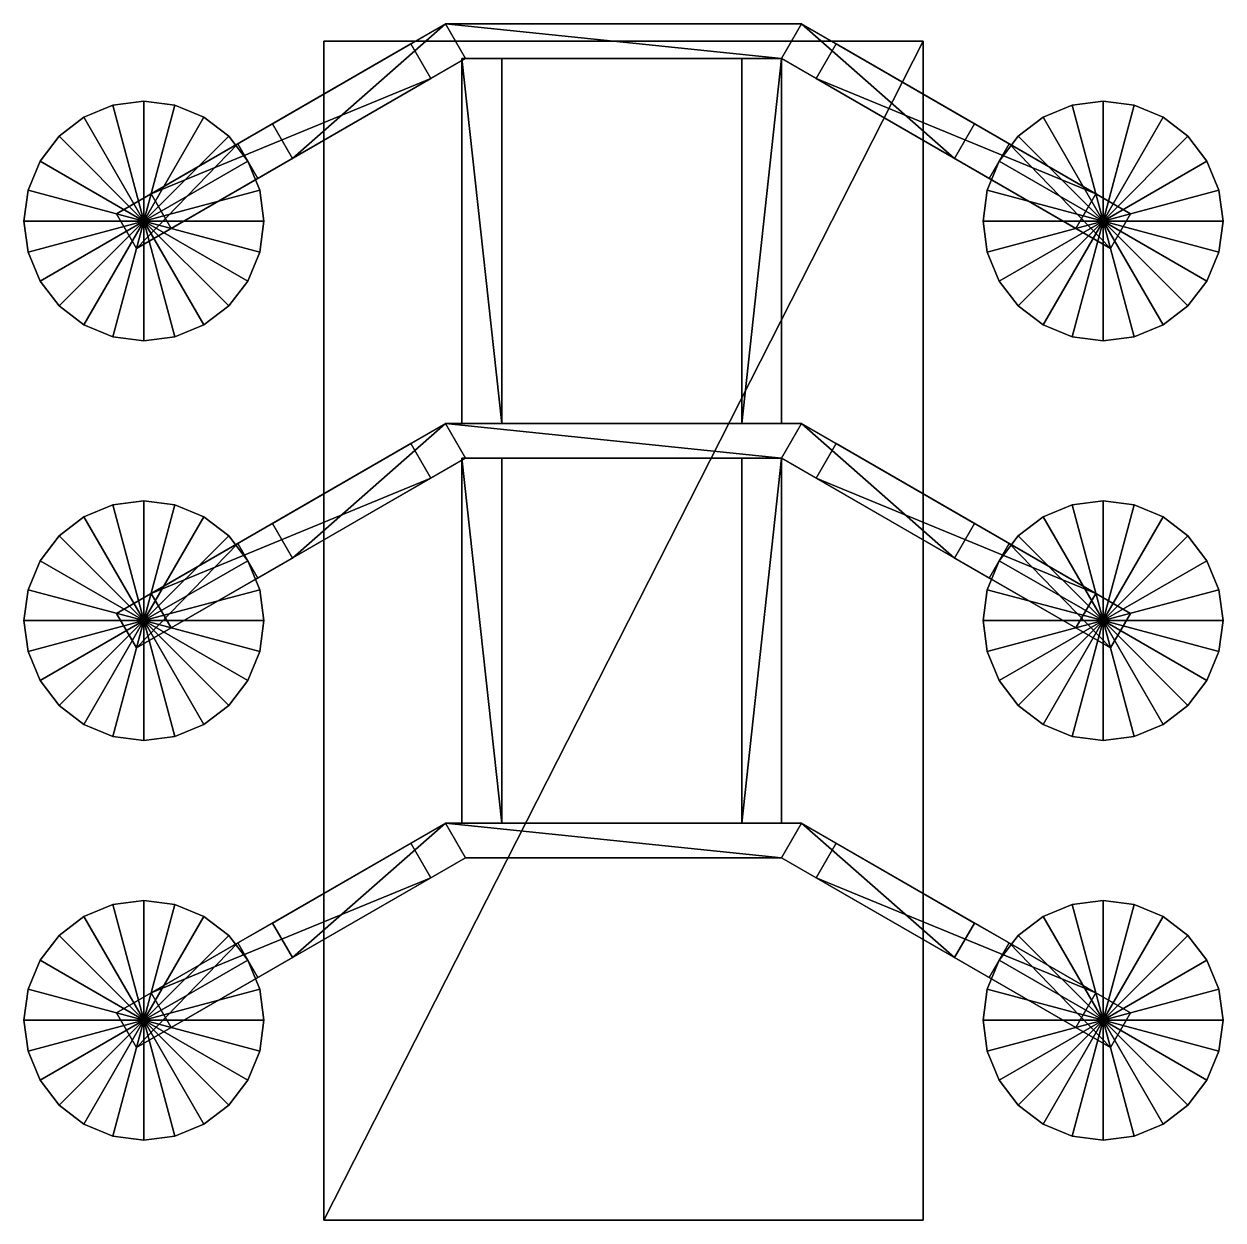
# Model space of a CAD drawing. Extents: x 0 to 1.52, y 0 to 3.05.
# Drawn here: x 0 to 1.524, y 0 to 1.521 of the extents above; entities that cross this region are included whole.
import ezdxf

# ---------------------------------------------------------------- set-up
doc = ezdxf.new("R2010")
doc.units = 0
doc.header["$LTSCALE"] = 2
doc.layers.get('0').update_dxf_attribs({"linetype": 'CONTINUOUS'})

msp = doc.modelspace()

# ---------------------------------------------------------------- meshes
at = {"color": 254, "linetype": 'BYBLOCK'}
mesh = msp.add_polyface(dxfattribs=at)
corners = [(0.5566, 1.4766, 0.4318), (0.5566, 1.4766, 0.381), (0.5566, 1.0126, 0.4318), (0.6074, 1.4766, 0.381), (0.6074, 1.4766, 0.4318), (0.6074, 1.0126, 0.4318), (0.6074, 1.0126, 0.381), (0.1431, 1.2353, 0.1524), (0.5171, 1.4512, 0.1524), (0.5171, 1.4512, 0.2032), (0.1871, 1.2607, 0.2032), (0.5171, 1.4512, 0.6096), (0.561, 1.4766, 0.1524), (0.561, 1.4766, 0.6096), (0.2971, 1.3242, 0.1524), (0.2971, 1.3242), (0.3411, 1.3496), (0.3411, 1.3496, 0.1524), (0.2717, 1.3682), (0.2717, 1.3682, 0.1524), (0.3157, 1.3936), (0.3157, 1.3936, 0.1524), (0.4917, 1.4952, 0.1524), (0.4917, 1.4952, 0.6096), (0.5356, 1.5206, 0.1524), (0.5356, 1.5206, 0.6096), (0.1177, 1.2793, 0.1524), (0.4917, 1.4952, 0.2032), (0.1617, 1.3047, 0.2032), (0.561, 1.4766, 0.4318), (0.963, 1.4766, 0.4318), (0.5356, 1.5206, 0.4318), (0.963, 1.4766, 0.381), (0.561, 1.4766, 0.381), (0.5356, 1.5206, 0.381), (0.9884, 1.5206, 0.381)]
mesh.append_faces([[corners[k] for k in face] for face in [(0, 1, 2), (4, 0, 5), (18, 19, 20), (21, 20, 19), (22, 23, 24), (25, 24, 23), (22, 26, 27), (28, 27, 26), (27, 9, 23), (11, 23, 9), (25, 13, 24), (12, 24, 13), (21, 17, 20), (16, 20, 17), (18, 15, 19), (14, 19, 15), (29, 30, 31), (29, 33, 30), (34, 31, 35)]], dxfattribs={"vtx1": -1, "color": 254})
mesh.append_faces([[corners[k] for k in face] for face in [(3, 4, 5), (1, 3, 6), (7, 8, 9), (9, 10, 7), (11, 8, 12), (12, 13, 11), (14, 15, 16), (16, 17, 14), (28, 10, 9), (9, 27, 28), (24, 12, 17), (17, 21, 24), (19, 14, 7), (32, 33, 34)]], dxfattribs={"vtx2": -1, "color": 254})
mesh = msp.add_polyface(dxfattribs=at)
corners = [(0.963, 1.4766, 0.4318), (0.963, 1.4766, 0.381), (0.963, 1.0126, 0.4318), (0.9122, 1.4766, 0.381), (0.9122, 1.4766, 0.4318), (0.9122, 1.0126, 0.4318), (0.9122, 1.0126, 0.381), (1.2269, 1.3242, 0.1524), (1.2523, 1.3682, 0.1524), (1.3809, 1.2353, 0.1524), (1.2269, 1.3242), (1.2523, 1.3682), (1.1829, 1.3496, 0.1524), (1.2083, 1.3936, 0.1524), (1.2083, 1.3936), (1.1829, 1.3496), (0.963, 1.4766, 0.1524), (0.9884, 1.5206, 0.1524), (0.963, 1.4766, 0.6096), (0.9884, 1.5206, 0.6096), (1.0069, 1.4512, 0.2032), (1.0323, 1.4952, 0.2032), (1.0323, 1.4952, 0.6096), (1.0069, 1.4512, 0.6096), (1.3369, 1.2607, 0.2032), (1.3623, 1.3047, 0.2032), (1.4063, 1.2793, 0.1524), (1.0323, 1.4952, 0.1524), (1.0069, 1.4512, 0.1524), (0.9884, 1.5206, 0.4318), (0.5356, 1.5206, 0.4318), (0.5356, 1.5206, 0.381), (0.9884, 1.5206, 0.381), (0.561, 1.4766, 0.381)]
mesh.append_faces([[corners[k] for k in face] for face in [(0, 1, 2), (3, 6, 1), (7, 8, 9), (16, 17, 12), (13, 12, 17), (24, 25, 20), (21, 20, 25), (10, 7, 15), (12, 15, 7), (28, 23, 16), (18, 16, 23), (28, 9, 20), (24, 20, 9), (29, 30, 0), (1, 0, 33), (29, 32, 30)]], dxfattribs={"vtx1": -1, "color": 254})
mesh.append_faces([[corners[k] for k in face] for face in [(3, 4, 5), (5, 4, 0), (10, 11, 8), (8, 7, 10), (12, 13, 14), (14, 15, 12), (18, 19, 17), (17, 16, 18), (20, 21, 22), (22, 23, 20), (26, 27, 21), (21, 25, 26), (22, 27, 17), (17, 19, 22), (8, 11, 14), (14, 13, 8), (31, 32, 1)]], dxfattribs={"vtx2": -1, "color": 254})
at = {"color": 0, "linetype": 'BYBLOCK'}
mesh = msp.add_polyface(dxfattribs=at)
corners = [(0.381, 1.4986, 0.6096), (0.381, 0, 0.6096), (0.381, 0, 0.6604), (0.2844, 0.3302, 0.3048), (0.2602, 0.3618, 0.3048), (0.2844, 0.3302, 0.3556), (0.2602, 0.3618, 0.3556), (0.2286, 0.386, 0.3048), (0.2286, 0.386, 0.3556), (0.1524, 0.254, 0.3048), (0.1918, 0.4012, 0.3048), (0.1524, 0.254, 0.3556), (0.1918, 0.4012, 0.3556), (0.1524, 0.4064, 0.3048), (0.1524, 0.4064, 0.3556), (0.113, 0.4012, 0.3048), (0.113, 0.4012, 0.3556), (0.0762, 0.386, 0.3048), (0.0762, 0.386, 0.3556), (0.0446, 0.3618, 0.3048), (0.0446, 0.3618, 0.3556), (0.0204, 0.3302, 0.3048), (0.0204, 0.3302, 0.3556), (0.0446, 0.6542, 0.3048), (0.0762, 0.63, 0.3048), (0.0446, 0.6542, 0.3556), (0.0762, 0.63, 0.3556), (0.113, 0.6148, 0.3048), (0.113, 0.6148, 0.3556), (0.1524, 0.6096, 0.3048), (0.1524, 0.6096, 0.3556), (0.1918, 0.6148, 0.3048), (0.1918, 0.6148, 0.3556), (0.2286, 0.63, 0.3048), (0.2286, 0.63, 0.3556), (0.2602, 0.6542, 0.3048), (0.2602, 0.6542, 0.3556)]
mesh.append_faces([[corners[k] for k in face] for face in [(7, 9, 10), (10, 9, 13), (13, 9, 15), (15, 9, 17)]], dxfattribs={"vtx0": -1, "vtx1": -1, "color": 0})
mesh.append_faces([[corners[k] for k in face] for face in [(11, 8, 12), (11, 12, 14), (11, 14, 16), (11, 16, 18)]], dxfattribs={"vtx0": -1, "vtx2": -1, "color": 0})
mesh.append_faces([[corners[k] for k in face] for face in [(3, 4, 5), (4, 7, 6), (7, 10, 8), (10, 13, 12), (13, 15, 14), (15, 17, 16), (17, 19, 18), (19, 21, 20), (23, 24, 25), (24, 27, 26), (27, 29, 28), (29, 31, 30), (31, 33, 32), (33, 35, 34)]], dxfattribs={"vtx1": -1, "color": 0})
mesh.append_faces([[corners[k] for k in face] for face in [(0, 1, 2), (4, 6, 5), (7, 8, 6), (10, 12, 8), (13, 14, 12), (15, 16, 14), (17, 18, 16), (19, 20, 18), (21, 22, 20), (24, 26, 25), (27, 28, 26), (29, 30, 28), (31, 32, 30), (33, 34, 32), (35, 36, 34)]], dxfattribs={"vtx2": -1, "color": 0})
mesh = msp.add_polyface(dxfattribs=at)
corners = [(0.381, 0, 0.6604), (0.381, 1.4986, 0.6604), (0.381, 1.4986, 0.6096), (0.381, 0, 0.6096), (1.143, 1.4986, 0.6096), (0.1524, 0.762, 0.3556), (0.3048, 0.762, 0.3556), (0.2996, 0.8014, 0.3556), (0.3048, 0.762, 0.3048), (0.2996, 0.8014, 0.3048), (0.1524, 0.762, 0.3048), (0.2844, 0.8382, 0.3048), (0.2844, 0.8382, 0.3556), (0.2602, 0.8698, 0.3048), (0.2602, 0.8698, 0.3556), (0.2286, 0.894, 0.3048), (0.2286, 0.894, 0.3556), (0.1918, 0.9092, 0.3048), (0.1918, 0.9092, 0.3556), (0.1524, 0.9144, 0.3048), (0.1524, 0.9144, 0.3556), (0.1524, 1.1176, 0.3048), (0.1524, 1.27, 0.3048), (0.1918, 1.1228, 0.3048), (0.1524, 1.27, 0.3556), (0.1524, 1.1176, 0.3556), (0.1918, 1.1228, 0.3556), (0.2286, 1.138, 0.3048), (0.2286, 1.138, 0.3556), (0.2602, 1.1622, 0.3048), (0.2602, 1.1622, 0.3556), (0.2844, 1.1938, 0.3048), (1.143, 1.4986, 0.6604)]
mesh.append_faces([[corners[k] for k in face] for face in [(9, 10, 11), (11, 10, 13), (13, 10, 15), (15, 10, 17), (17, 10, 19), (21, 22, 23), (23, 22, 27)]], dxfattribs={"vtx0": -1, "vtx1": -1, "color": 0})
mesh.append_faces([[corners[k] for k in face] for face in [(5, 6, 7), (5, 7, 12), (5, 12, 14), (5, 14, 16), (5, 16, 18), (5, 18, 20), (24, 25, 26), (24, 26, 28)]], dxfattribs={"vtx0": -1, "vtx2": -1, "color": 0})
mesh.append_faces([[corners[k] for k in face] for face in [(8, 9, 6), (9, 11, 7), (11, 13, 12), (13, 15, 14), (15, 17, 16), (17, 19, 18), (21, 23, 25), (23, 27, 26), (27, 29, 28), (29, 31, 30), (1, 0, 32)]], dxfattribs={"vtx1": -1, "color": 0})
mesh.append_faces([[corners[k] for k in face] for face in [(0, 1, 2), (3, 2, 4), (9, 7, 6), (11, 12, 7), (13, 14, 12), (15, 16, 14), (17, 18, 16), (19, 20, 18), (23, 26, 25), (27, 28, 26), (29, 30, 28)]], dxfattribs={"vtx2": -1, "color": 0})
mesh = msp.add_polyface(dxfattribs=at)
corners = [(0.381, 1.4986, 0.6096), (0.381, 1.4986, 0.6604), (1.143, 1.4986, 0.6604), (0.3048, 1.27, 0.3048), (0.1524, 1.27, 0.3048), (0.2996, 1.3094, 0.3048), (0.1524, 1.27, 0.3556), (0.3048, 1.27, 0.3556), (0.2996, 1.3094, 0.3556), (0.2844, 1.3462, 0.3048), (0.2844, 1.3462, 0.3556), (0.2602, 1.3778, 0.3048), (0.2602, 1.3778, 0.3556), (0.2286, 1.402, 0.3048), (0.2286, 1.402, 0.3556), (0.1918, 1.4172, 0.3048), (0.1918, 1.4172, 0.3556), (0.1524, 1.4224, 0.3556), (0.1524, 1.4224, 0.3048), (0.2286, 1.138, 0.3048), (0.2602, 1.1622, 0.3048), (0.2286, 1.138, 0.3556), (0.2602, 1.1622, 0.3556), (0.2844, 1.1938, 0.3048), (0.2844, 1.1938, 0.3556), (0.2996, 1.2306, 0.3048), (0.2996, 1.2306, 0.3556)]
mesh.append_faces([[corners[k] for k in face] for face in [(3, 4, 5), (5, 4, 9), (9, 4, 11), (11, 4, 13), (13, 4, 15), (19, 4, 20), (20, 4, 23), (23, 4, 25), (25, 4, 3)]], dxfattribs={"vtx0": -1, "vtx1": -1, "color": 0})
mesh.append_faces([[corners[k] for k in face] for face in [(6, 7, 8), (6, 8, 10), (6, 10, 12), (6, 12, 14), (6, 14, 16), (6, 16, 17), (6, 21, 22), (6, 22, 24), (6, 24, 26), (6, 26, 7)]], dxfattribs={"vtx0": -1, "vtx2": -1, "color": 0})
mesh.append_faces([[corners[k] for k in face] for face in [(3, 5, 7), (5, 9, 8), (9, 11, 10), (11, 13, 12), (13, 15, 14), (15, 18, 16), (23, 25, 24), (25, 3, 26)]], dxfattribs={"vtx1": -1, "color": 0})
mesh.append_faces([[corners[k] for k in face] for face in [(0, 1, 2), (5, 8, 7), (9, 10, 8), (11, 12, 10), (13, 14, 12), (15, 16, 14), (18, 17, 16), (23, 24, 22), (25, 26, 24), (3, 7, 26)]], dxfattribs={"vtx2": -1, "color": 0})
mesh = msp.add_polyface(dxfattribs=at)
corners = [(1.143, 0, 0.6096), (1.143, 1.4986, 0.6096), (1.143, 0, 0.6604), (0.381, 0, 0.6096), (1.2192, 0.762, 0.3048), (1.3716, 0.762, 0.3048), (1.2244, 0.7226, 0.3048), (1.3716, 0.762, 0.3556), (1.2192, 0.762, 0.3556), (1.2244, 0.7226, 0.3556), (1.2396, 0.6858, 0.3048), (1.2396, 0.6858, 0.3556), (1.2638, 0.6542, 0.3048), (1.2638, 0.6542, 0.3556), (1.2954, 0.63, 0.3048), (1.2954, 0.63, 0.3556), (1.3322, 0.6148, 0.3048), (1.3322, 0.6148, 0.3556), (1.3716, 0.6096, 0.3048), (1.3716, 0.6096, 0.3556), (1.3716, 0.4064, 0.3048), (1.3716, 0.254, 0.3048), (1.3322, 0.4012, 0.3048), (1.3322, 0.4012, 0.3556), (1.3716, 0.4064, 0.3556), (1.2954, 0.386, 0.3048), (1.3716, 0.254, 0.3556), (1.2954, 0.386, 0.3556), (1.2638, 0.3618, 0.3048), (1.2638, 0.3618, 0.3556), (1.2396, 0.3302, 0.3048), (1.2396, 0.3302, 0.3556), (1.143, 1.4986, 0.6604), (0.381, 0, 0.6604)]
mesh.append_faces([[corners[k] for k in face] for face in [(4, 5, 6), (6, 5, 10), (10, 5, 12), (12, 5, 14), (14, 5, 16), (16, 5, 18), (20, 21, 22), (22, 21, 25)]], dxfattribs={"vtx0": -1, "vtx1": -1, "color": 0})
mesh.append_faces([[corners[k] for k in face] for face in [(7, 8, 9), (7, 9, 11), (7, 11, 13), (7, 13, 15), (7, 15, 17), (7, 17, 19), (26, 23, 27)]], dxfattribs={"vtx0": -1, "vtx2": -1, "color": 0})
mesh.append_faces([[corners[k] for k in face] for face in [(0, 1, 2), (4, 6, 8), (6, 10, 9), (10, 12, 11), (12, 14, 13), (14, 16, 15), (16, 18, 17), (22, 25, 23), (25, 28, 27), (28, 30, 29), (2, 32, 33)]], dxfattribs={"vtx1": -1, "color": 0})
mesh.append_faces([[corners[k] for k in face] for face in [(1, 0, 3), (6, 9, 8), (10, 11, 9), (12, 13, 11), (14, 15, 13), (16, 17, 15), (18, 19, 17), (22, 23, 24), (25, 27, 23), (28, 29, 27), (30, 31, 29)]], dxfattribs={"vtx2": -1, "color": 0})
mesh = msp.add_polyface(dxfattribs=at)
corners = [(1.143, 1.4986, 0.6604), (1.143, 1.4986, 0.6096), (0.381, 1.4986, 0.6096), (1.3716, 1.4224, 0.3048), (1.3716, 1.27, 0.3048), (1.3322, 1.4172, 0.3048), (1.3716, 1.27, 0.3556), (1.3716, 1.4224, 0.3556), (1.3322, 1.4172, 0.3556), (1.2954, 1.402, 0.3048), (1.2954, 1.402, 0.3556), (1.2638, 1.3778, 0.3048), (1.2638, 1.3778, 0.3556), (1.2396, 1.3462, 0.3048), (1.2396, 1.3462, 0.3556), (1.2244, 1.3094, 0.3048), (1.2244, 1.3094, 0.3556), (1.2192, 1.27, 0.3048), (1.2192, 1.27, 0.3556), (1.2244, 1.2306, 0.3048), (1.2244, 1.2306, 0.3556), (1.2396, 1.1938, 0.3048), (1.2396, 1.1938, 0.3556), (1.2638, 1.1622, 0.3048), (1.2638, 1.1622, 0.3556), (1.2954, 1.138, 0.3048), (1.2954, 1.138, 0.3556)]
mesh.append_faces([[corners[k] for k in face] for face in [(3, 4, 5), (5, 4, 9), (9, 4, 11), (11, 4, 13), (13, 4, 15), (15, 4, 17), (17, 4, 19), (19, 4, 21), (21, 4, 23), (23, 4, 25)]], dxfattribs={"vtx0": -1, "vtx1": -1, "color": 0})
mesh.append_faces([[corners[k] for k in face] for face in [(6, 7, 8), (6, 8, 10), (6, 10, 12), (6, 12, 14), (6, 14, 16), (6, 16, 18), (6, 18, 20), (6, 20, 22), (6, 22, 24), (6, 24, 26)]], dxfattribs={"vtx0": -1, "vtx2": -1, "color": 0})
mesh.append_faces([[corners[k] for k in face] for face in [(3, 5, 7), (5, 9, 8), (9, 11, 10), (11, 13, 12), (13, 15, 14), (15, 17, 16), (17, 19, 18), (19, 21, 20)]], dxfattribs={"vtx1": -1, "color": 0})
mesh.append_faces([[corners[k] for k in face] for face in [(0, 1, 2), (5, 8, 7), (9, 10, 8), (11, 12, 10), (13, 14, 12), (15, 16, 14), (17, 18, 16), (19, 20, 18), (21, 22, 20)]], dxfattribs={"vtx2": -1, "color": 0})
mesh = msp.add_polyface(dxfattribs=at)
corners = [(1.143, 1.4986, 0.6604), (1.143, 0, 0.6604), (1.143, 1.4986, 0.6096), (1.2396, 1.1938, 0.3048), (1.2638, 1.1622, 0.3048), (1.2396, 1.1938, 0.3556), (1.2638, 1.1622, 0.3556), (1.2954, 1.138, 0.3048), (1.2954, 1.138, 0.3556), (1.3716, 1.27, 0.3048), (1.3322, 1.1228, 0.3048), (1.3716, 1.27, 0.3556), (1.3322, 1.1228, 0.3556), (1.3716, 1.1176, 0.3048), (1.3716, 1.1176, 0.3556), (1.411, 1.1228, 0.3048), (1.411, 1.1228, 0.3556), (1.4478, 1.138, 0.3048), (1.4478, 1.138, 0.3556), (1.4794, 1.1622, 0.3048), (1.4794, 1.1622, 0.3556), (1.5036, 1.1938, 0.3048), (1.4794, 0.8698, 0.3048), (1.4478, 0.894, 0.3048), (1.4794, 0.8698, 0.3556), (1.4478, 0.894, 0.3556), (1.411, 0.9092, 0.3048), (1.411, 0.9092, 0.3556), (1.3716, 0.9144, 0.3048), (1.3716, 0.9144, 0.3556), (1.3716, 0.762, 0.3556), (1.3322, 0.9092, 0.3556), (1.3322, 0.9092, 0.3048), (1.2954, 0.894, 0.3048), (1.2954, 0.894, 0.3556), (1.2638, 0.8698, 0.3048), (1.2638, 0.8698, 0.3556)]
mesh.append_faces([[corners[k] for k in face] for face in [(7, 9, 10), (10, 9, 13), (13, 9, 15), (15, 9, 17)]], dxfattribs={"vtx0": -1, "vtx1": -1, "color": 0})
mesh.append_faces([[corners[k] for k in face] for face in [(11, 8, 12), (11, 12, 14), (11, 14, 16), (11, 16, 18), (30, 29, 31)]], dxfattribs={"vtx0": -1, "vtx2": -1, "color": 0})
mesh.append_faces([[corners[k] for k in face] for face in [(0, 1, 2), (3, 4, 5), (4, 7, 6), (7, 10, 8), (10, 13, 12), (13, 15, 14), (15, 17, 16), (17, 19, 18), (19, 21, 20), (22, 23, 24), (23, 26, 25), (26, 28, 27), (28, 32, 29), (32, 33, 31), (33, 35, 34)]], dxfattribs={"vtx1": -1, "color": 0})
mesh.append_faces([[corners[k] for k in face] for face in [(4, 6, 5), (7, 8, 6), (10, 12, 8), (13, 14, 12), (15, 16, 14), (17, 18, 16), (19, 20, 18), (23, 25, 24), (26, 27, 25), (28, 29, 27), (32, 31, 29), (33, 34, 31), (35, 36, 34)]], dxfattribs={"vtx2": -1, "color": 0})
at = {"color": 254, "linetype": 'BYBLOCK'}
mesh = msp.add_polyface(dxfattribs=at)
corners = [(0.5566, 1.0126, 0.381), (0.5566, 1.0126, 0.4318), (0.5566, 1.4766, 0.381), (0.6074, 1.0126, 0.4318), (0.6074, 1.0126, 0.381), (0.6074, 1.4766, 0.381), (0.5566, 1.4766, 0.4318), (0.1871, 1.2607, 0.3048), (0.1431, 1.2353, 0.3048), (0.1871, 1.2607, 0.2032), (0.1431, 1.2353, 0.1524), (0.1177, 1.2793, 0.3048), (0.1617, 1.3047, 0.3048), (0.1617, 1.3047, 0.2032), (0.1177, 1.2793, 0.1524), (0.2717, 1.3682, 0.1524), (0.1431, 0.7273, 0.1524), (0.5171, 0.9432, 0.1524), (0.5171, 0.9432, 0.2032), (0.5171, 0.9432, 0.6096), (0.561, 0.9686, 0.1524), (0.561, 0.9686, 0.6096), (0.3157, 0.8856, 0.1524), (0.3157, 0.8856), (0.2717, 0.8602, 0.1524), (0.4917, 0.9872, 0.1524), (0.4917, 0.9872, 0.6096), (0.5356, 1.0126, 0.1524), (0.5356, 1.0126, 0.6096), (0.1177, 0.7713, 0.1524), (0.4917, 0.9872, 0.2032), (0.1617, 0.7967, 0.2032), (0.3411, 0.8416, 0.1524), (0.561, 0.9686, 0.4318), (0.963, 0.9686, 0.4318), (0.5356, 1.0126, 0.4318), (0.963, 0.9686, 0.381), (0.561, 0.9686, 0.381), (0.5356, 1.0126, 0.381), (0.9884, 1.0126, 0.381)]
mesh.append_faces([[corners[k] for k in face] for face in [(0, 1, 2), (1, 3, 6), (7, 8, 9), (10, 9, 8), (12, 7, 13), (9, 13, 7), (14, 10, 11), (8, 11, 10), (22, 23, 24), (25, 26, 27), (28, 27, 26), (25, 29, 30), (30, 18, 26), (19, 26, 18), (28, 21, 27), (20, 27, 21), (22, 32, 23), (33, 34, 35), (33, 37, 34), (38, 35, 39)]], dxfattribs={"vtx1": -1, "color": 254})
mesh.append_faces([[corners[k] for k in face] for face in [(3, 4, 5), (4, 0, 2), (11, 12, 13), (13, 14, 11), (10, 14, 15), (16, 17, 18), (19, 17, 20), (20, 21, 19), (18, 30, 31), (27, 20, 32), (32, 22, 27), (36, 37, 38)]], dxfattribs={"vtx2": -1, "color": 254})
mesh = msp.add_polyface(dxfattribs=at)
corners = [(0.963, 1.0126, 0.381), (0.963, 1.0126, 0.4318), (0.963, 1.4766, 0.381), (0.9122, 1.0126, 0.4318), (0.9122, 1.0126, 0.381), (0.9122, 1.4766, 0.381), (0.963, 1.4766, 0.4318), (1.3809, 1.2353, 0.1524), (1.4063, 1.2793, 0.1524), (1.4063, 1.2793, 0.3048), (1.3809, 1.2353, 0.3048), (1.2523, 1.3682, 0.1524), (1.3369, 1.2607, 0.3048), (1.3623, 1.3047, 0.3048), (1.3623, 1.3047, 0.2032), (1.3369, 1.2607, 0.2032), (1.1829, 0.8416, 0.1524), (1.2083, 0.8856, 0.1524), (1.2083, 0.8856), (0.963, 0.9686, 0.1524), (0.9884, 1.0126, 0.1524), (0.963, 0.9686, 0.6096), (0.9884, 1.0126, 0.6096), (1.0069, 0.9432, 0.2032), (1.0323, 0.9872, 0.2032), (1.0323, 0.9872, 0.6096), (1.0069, 0.9432, 0.6096), (1.3623, 0.7967, 0.2032), (1.4063, 0.7713, 0.1524), (1.0323, 0.9872, 0.1524), (1.2523, 0.8602, 0.1524), (1.0069, 0.9432, 0.1524), (1.3809, 0.7273, 0.1524), (0.9884, 1.0126, 0.4318), (0.5356, 1.0126, 0.4318), (0.963, 0.9686, 0.4318), (0.5356, 1.0126, 0.381), (0.9884, 1.0126, 0.381), (0.963, 0.9686, 0.381), (0.561, 0.9686, 0.381)]
mesh.append_faces([[corners[k] for k in face] for face in [(0, 1, 2), (0, 2, 4), (8, 7, 11), (13, 9, 14), (8, 14, 9), (19, 20, 16), (17, 16, 20), (24, 23, 27), (31, 26, 19), (21, 19, 26), (31, 32, 23), (33, 34, 35), (38, 35, 39), (33, 37, 34)]], dxfattribs={"vtx1": -1, "color": 254})
mesh.append_faces([[corners[k] for k in face] for face in [(3, 4, 5), (6, 1, 3), (7, 8, 9), (9, 10, 7), (12, 13, 14), (14, 15, 12), (10, 12, 15), (15, 7, 10), (16, 17, 18), (21, 22, 20), (20, 19, 21), (23, 24, 25), (25, 26, 23), (28, 29, 24), (25, 29, 20), (20, 22, 25), (18, 17, 30), (36, 37, 38)]], dxfattribs={"vtx2": -1, "color": 254})
at = {"color": 0, "linetype": 'BYBLOCK'}
mesh = msp.add_polyface(dxfattribs=at)
corners = [(0.1918, 1.4172, 0.3048), (0.1524, 1.27, 0.3048), (0.1524, 1.4224, 0.3048), (0.113, 1.4172, 0.3048), (0.1524, 1.27, 0.3556), (0.1524, 1.4224, 0.3556), (0.113, 1.4172, 0.3556), (0.0762, 1.402, 0.3048), (0.0762, 1.402, 0.3556), (0.0446, 1.3778, 0.3048), (0.0446, 1.3778, 0.3556), (0.0204, 1.3462, 0.3048), (0.0204, 1.3462, 0.3556), (0.0052, 1.3094, 0.3048), (0.0052, 1.3094, 0.3556), (0, 1.27, 0.3048), (0, 1.27, 0.3556), (0.0052, 1.2306, 0.3048), (0.0052, 1.2306, 0.3556), (0.0204, 1.1938, 0.3048), (0.0204, 1.1938, 0.3556), (0.0446, 1.1622, 0.3048), (0.0446, 1.1622, 0.3556), (0.0762, 1.138, 0.3048), (0.0762, 1.138, 0.3556)]
mesh.append_faces([[corners[k] for k in face] for face in [(0, 1, 2), (2, 1, 3), (3, 1, 7), (7, 1, 9), (9, 1, 11), (11, 1, 13), (13, 1, 15), (15, 1, 17), (17, 1, 19), (19, 1, 21), (21, 1, 23)]], dxfattribs={"vtx0": -1, "vtx1": -1, "color": 0})
mesh.append_faces([[corners[k] for k in face] for face in [(4, 5, 6), (4, 6, 8), (4, 8, 10), (4, 10, 12), (4, 12, 14), (4, 14, 16), (4, 16, 18), (4, 18, 20), (4, 20, 22), (4, 22, 24)]], dxfattribs={"vtx0": -1, "vtx2": -1, "color": 0})
mesh.append_faces([[corners[k] for k in face] for face in [(2, 3, 5), (3, 7, 6), (7, 9, 8), (9, 11, 10), (11, 13, 12), (13, 15, 14), (15, 17, 16), (17, 19, 18)]], dxfattribs={"vtx1": -1, "color": 0})
mesh.append_faces([[corners[k] for k in face] for face in [(3, 6, 5), (7, 8, 6), (9, 10, 8), (11, 12, 10), (13, 14, 12), (15, 16, 14), (17, 18, 16), (19, 20, 18)]], dxfattribs={"vtx2": -1, "color": 0})
mesh = msp.add_polyface(dxfattribs=at)
corners = [(1.524, 1.27, 0.3048), (1.3716, 1.27, 0.3048), (1.5188, 1.3094, 0.3048), (1.3716, 1.27, 0.3556), (1.524, 1.27, 0.3556), (1.5188, 1.3094, 0.3556), (1.5036, 1.3462, 0.3048), (1.5036, 1.3462, 0.3556), (1.4794, 1.3778, 0.3048), (1.4794, 1.3778, 0.3556), (1.4478, 1.402, 0.3048), (1.4478, 1.402, 0.3556), (1.411, 1.4172, 0.3048), (1.411, 1.4172, 0.3556), (1.3716, 1.4224, 0.3048), (1.3716, 1.4224, 0.3556), (1.4478, 1.138, 0.3048), (1.4794, 1.1622, 0.3048), (1.4478, 1.138, 0.3556), (1.4794, 1.1622, 0.3556), (1.5036, 1.1938, 0.3048), (1.5036, 1.1938, 0.3556), (1.5188, 1.2306, 0.3048), (1.5188, 1.2306, 0.3556)]
mesh.append_faces([[corners[k] for k in face] for face in [(0, 1, 2), (2, 1, 6), (6, 1, 8), (8, 1, 10), (10, 1, 12), (12, 1, 14), (16, 1, 17), (17, 1, 20), (20, 1, 22), (22, 1, 0)]], dxfattribs={"vtx0": -1, "vtx1": -1, "color": 0})
mesh.append_faces([[corners[k] for k in face] for face in [(3, 4, 5), (3, 5, 7), (3, 7, 9), (3, 9, 11), (3, 11, 13), (3, 13, 15), (3, 18, 19), (3, 19, 21), (3, 21, 23), (3, 23, 4)]], dxfattribs={"vtx0": -1, "vtx2": -1, "color": 0})
mesh.append_faces([[corners[k] for k in face] for face in [(0, 2, 4), (2, 6, 5), (6, 8, 7), (8, 10, 9), (10, 12, 11), (12, 14, 13), (20, 22, 21), (22, 0, 23)]], dxfattribs={"vtx1": -1, "color": 0})
mesh.append_faces([[corners[k] for k in face] for face in [(2, 5, 4), (6, 7, 5), (8, 9, 7), (10, 11, 9), (12, 13, 11), (14, 15, 13), (20, 21, 19), (22, 23, 21), (0, 4, 23)]], dxfattribs={"vtx2": -1, "color": 0})
mesh = msp.add_polyface(dxfattribs=at)
corners = [(0.1524, 0.9144, 0.3048), (0.1524, 0.762, 0.3048), (0.113, 0.9092, 0.3048), (0.1524, 0.762, 0.3556), (0.1524, 0.9144, 0.3556), (0.113, 0.9092, 0.3556), (0.0762, 0.894, 0.3048), (0.0762, 0.894, 0.3556), (0.0446, 0.8698, 0.3048), (0.0446, 0.8698, 0.3556), (0.0204, 0.8382, 0.3048), (0.0204, 0.8382, 0.3556), (0.0052, 0.8014, 0.3048), (0.0052, 0.8014, 0.3556), (0, 0.762, 0.3048), (0, 0.762, 0.3556), (0.0204, 1.1938, 0.3048), (0.0446, 1.1622, 0.3048), (0.0204, 1.1938, 0.3556), (0.0446, 1.1622, 0.3556), (0.0762, 1.138, 0.3048), (0.0762, 1.138, 0.3556), (0.1524, 1.27, 0.3048), (0.113, 1.1228, 0.3048), (0.1524, 1.27, 0.3556), (0.113, 1.1228, 0.3556), (0.1524, 1.1176, 0.3048), (0.1524, 1.1176, 0.3556)]
mesh.append_faces([[corners[k] for k in face] for face in [(0, 1, 2), (2, 1, 6), (6, 1, 8), (8, 1, 10), (10, 1, 12), (12, 1, 14), (20, 22, 23), (23, 22, 26)]], dxfattribs={"vtx0": -1, "vtx1": -1, "color": 0})
mesh.append_faces([[corners[k] for k in face] for face in [(3, 4, 5), (3, 5, 7), (3, 7, 9), (3, 9, 11), (3, 11, 13), (3, 13, 15), (24, 21, 25), (24, 25, 27)]], dxfattribs={"vtx0": -1, "vtx2": -1, "color": 0})
mesh.append_faces([[corners[k] for k in face] for face in [(0, 2, 4), (2, 6, 5), (6, 8, 7), (8, 10, 9), (10, 12, 11), (12, 14, 13), (16, 17, 18), (17, 20, 19), (20, 23, 21), (23, 26, 25)]], dxfattribs={"vtx1": -1, "color": 0})
mesh.append_faces([[corners[k] for k in face] for face in [(2, 5, 4), (6, 7, 5), (8, 9, 7), (10, 11, 9), (12, 13, 11), (14, 15, 13), (17, 19, 18), (20, 21, 19), (23, 25, 21), (26, 27, 25)]], dxfattribs={"vtx2": -1, "color": 0})
at = {"color": 254, "linetype": 'BYBLOCK'}
mesh = msp.add_polyface(dxfattribs=at)
corners = [(0.6074, 0.5046, 0.381), (0.5566, 0.5046, 0.381), (0.5566, 0.9686, 0.381), (0.6074, 0.9686, 0.381), (0.5566, 0.5046, 0.4318), (0.6074, 0.5046, 0.4318), (0.5566, 0.9686, 0.4318), (0.6074, 0.9686, 0.4318), (0.1871, 0.7527, 0.3048), (0.1431, 0.7273, 0.3048), (0.1871, 0.7527, 0.2032), (0.1431, 0.7273, 0.1524), (0.5171, 0.9432, 0.2032), (0.2971, 0.8162, 0.1524), (0.2971, 0.8162), (0.3411, 0.8416), (0.3411, 0.8416, 0.1524), (0.2717, 0.8602), (0.2717, 0.8602, 0.1524), (0.3157, 0.8856), (0.1617, 0.7967, 0.2032), (0.4917, 0.9872, 0.2032), (0.1177, 0.7713, 0.1524), (0.1177, 0.7713, 0.3048), (0.1617, 0.7967, 0.3048), (0.5356, 0.5046, 0.381), (0.5356, 0.5046, 0.4318), (0.9884, 0.5046, 0.381), (0.561, 0.4606, 0.4318), (0.963, 0.4606, 0.4318), (0.5356, 0.5046, 0.6096), (0.561, 0.4606, 0.6096), (0.5356, 0.5046, 0.1524), (0.561, 0.4606, 0.1524), (0.4917, 0.4792, 0.1524), (0.4917, 0.4792, 0.6096)]
mesh.append_faces([[corners[k] for k in face] for face in [(4, 5, 6), (7, 6, 5), (1, 4, 2), (6, 2, 4), (8, 9, 10), (11, 10, 9), (17, 18, 19), (20, 21, 22), (24, 8, 20), (10, 20, 8), (15, 19, 16), (17, 14, 18), (13, 18, 14), (22, 11, 23), (9, 23, 11), (25, 26, 27), (28, 29, 26), (30, 31, 32), (33, 32, 31), (34, 35, 32), (30, 32, 35)]], dxfattribs={"vtx1": -1, "color": 254})
mesh.append_faces([[corners[k] for k in face] for face in [(0, 1, 2), (2, 3, 0), (5, 0, 3), (3, 7, 5), (12, 10, 11), (13, 14, 15), (15, 16, 13), (23, 24, 20), (20, 22, 23), (20, 10, 12), (18, 13, 11), (11, 22, 18)]], dxfattribs={"vtx2": -1, "color": 254})
mesh = msp.add_polyface(dxfattribs=at)
corners = [(0.9122, 0.9686, 0.381), (0.9122, 0.5046, 0.381), (0.963, 0.9686, 0.381), (0.963, 0.5046, 0.381), (0.9122, 0.5046, 0.4318), (0.9122, 0.9686, 0.4318), (0.963, 0.9686, 0.4318), (0.963, 0.5046, 0.4318), (1.3809, 0.7273, 0.1524), (1.4063, 0.7713, 0.1524), (1.4063, 0.7713, 0.3048), (1.3809, 0.7273, 0.3048), (1.2269, 0.8162, 0.1524), (1.2523, 0.8602, 0.1524), (1.2269, 0.8162), (1.2523, 0.8602), (1.2083, 0.8856), (1.1829, 0.8416), (1.1829, 0.8416, 0.1524), (1.3369, 0.7527, 0.2032), (1.3623, 0.7967, 0.2032), (1.0069, 0.9432, 0.2032), (1.3369, 0.7527, 0.3048), (1.3623, 0.7967, 0.3048), (1.0323, 0.9872, 0.2032), (0.9884, 0.5046, 0.4318), (0.9884, 0.5046, 0.381), (0.5356, 0.5046, 0.4318), (0.5356, 0.5046, 0.381), (0.963, 0.4606, 0.381), (0.963, 0.4606, 0.4318), (1.0323, 0.4792, 0.6096), (1.0323, 0.4792, 0.1524), (0.9884, 0.5046, 0.1524), (0.9884, 0.5046, 0.6096), (0.963, 0.4606, 0.6096)]
mesh.append_faces([[corners[k] for k in face] for face in [(0, 1, 2), (3, 2, 1), (3, 7, 2), (6, 2, 7), (12, 13, 8), (9, 8, 13), (19, 20, 21), (23, 10, 20), (9, 20, 10), (14, 12, 17), (18, 17, 12), (19, 21, 8), (25, 26, 27), (25, 27, 30)]], dxfattribs={"vtx1": -1, "color": 254})
mesh.append_faces([[corners[k] for k in face] for face in [(4, 5, 6), (6, 7, 4), (4, 1, 0), (0, 5, 4), (8, 9, 10), (10, 11, 8), (14, 15, 13), (13, 12, 14), (16, 17, 18), (22, 23, 20), (20, 19, 22), (24, 20, 9), (13, 15, 16), (11, 22, 19), (19, 8, 11), (28, 26, 29), (31, 32, 33), (33, 34, 31), (35, 34, 33)]], dxfattribs={"vtx2": -1, "color": 254})
at = {"color": 0, "linetype": 'BYBLOCK'}
mesh = msp.add_polyface(dxfattribs=at)
corners = [(1.524, 0.762, 0.3048), (1.3716, 0.762, 0.3048), (1.5188, 0.8014, 0.3048), (1.3716, 0.762, 0.3556), (1.524, 0.762, 0.3556), (1.5188, 0.8014, 0.3556), (1.5036, 0.8382, 0.3048), (1.5036, 0.8382, 0.3556), (1.4794, 0.8698, 0.3048), (1.4794, 0.8698, 0.3556), (1.4478, 0.894, 0.3048), (1.4478, 0.894, 0.3556), (1.411, 0.9092, 0.3048), (1.411, 0.9092, 0.3556), (1.3716, 0.9144, 0.3048), (1.3716, 0.9144, 0.3556), (1.3322, 0.9092, 0.3048), (1.2954, 0.894, 0.3048), (1.3322, 0.9092, 0.3556), (1.2954, 0.894, 0.3556), (1.2638, 0.8698, 0.3048), (1.2638, 0.8698, 0.3556), (1.2396, 0.8382, 0.3048), (1.2396, 0.8382, 0.3556), (1.2244, 0.8014, 0.3048), (1.2244, 0.8014, 0.3556), (1.2192, 0.762, 0.3048), (1.2192, 0.762, 0.3556), (1.5188, 0.7226, 0.3556)]
mesh.append_faces([[corners[k] for k in face] for face in [(0, 1, 2), (2, 1, 6), (6, 1, 8), (8, 1, 10), (10, 1, 12), (12, 1, 14), (14, 1, 16), (16, 1, 17), (17, 1, 20), (20, 1, 22), (22, 1, 24), (24, 1, 26)]], dxfattribs={"vtx0": -1, "vtx1": -1, "color": 0})
mesh.append_faces([[corners[k] for k in face] for face in [(3, 4, 5), (3, 5, 7), (3, 7, 9), (3, 9, 11), (3, 11, 13), (3, 13, 15), (3, 18, 19), (3, 19, 21), (3, 21, 23), (3, 23, 25), (3, 25, 27)]], dxfattribs={"vtx0": -1, "vtx2": -1, "color": 0})
mesh.append_faces([[corners[k] for k in face] for face in [(0, 2, 4), (2, 6, 5), (6, 8, 7), (20, 22, 21), (22, 24, 23), (24, 26, 25)]], dxfattribs={"vtx1": -1, "color": 0})
mesh.append_faces([[corners[k] for k in face] for face in [(2, 5, 4), (6, 7, 5), (8, 9, 7), (22, 23, 21), (24, 25, 23), (26, 27, 25), (0, 4, 28)]], dxfattribs={"vtx2": -1, "color": 0})
mesh = msp.add_polyface(dxfattribs=at)
corners = [(0.3048, 0.762, 0.3048), (0.1524, 0.762, 0.3048), (0.2996, 0.8014, 0.3048), (0, 0.762, 0.3048), (0.0052, 0.7226, 0.3048), (0.1524, 0.762, 0.3556), (0, 0.762, 0.3556), (0.0052, 0.7226, 0.3556), (0.0204, 0.6858, 0.3048), (0.0204, 0.6858, 0.3556), (0.0446, 0.6542, 0.3048), (0.0446, 0.6542, 0.3556), (0.0762, 0.63, 0.3048), (0.0762, 0.63, 0.3556), (0.113, 0.6148, 0.3048), (0.113, 0.6148, 0.3556), (0.1524, 0.6096, 0.3048), (0.1524, 0.6096, 0.3556), (0.1918, 0.6148, 0.3048), (0.1918, 0.6148, 0.3556), (0.2286, 0.63, 0.3048), (0.2286, 0.63, 0.3556), (0.2602, 0.6542, 0.3048), (0.2602, 0.6542, 0.3556), (0.2844, 0.6858, 0.3048), (0.2844, 0.6858, 0.3556), (0.2996, 0.7226, 0.3048), (0.2996, 0.7226, 0.3556), (0.3048, 0.762, 0.3556)]
mesh.append_faces([[corners[k] for k in face] for face in [(0, 1, 2), (3, 1, 4), (4, 1, 8), (8, 1, 10), (10, 1, 12), (12, 1, 14), (14, 1, 16), (16, 1, 18), (18, 1, 20), (20, 1, 22), (22, 1, 24), (24, 1, 26), (26, 1, 0)]], dxfattribs={"vtx0": -1, "vtx1": -1, "color": 0})
mesh.append_faces([[corners[k] for k in face] for face in [(5, 6, 7), (5, 7, 9), (5, 9, 11), (5, 11, 13), (5, 13, 15), (5, 15, 17), (5, 17, 19), (5, 19, 21), (5, 21, 23), (5, 23, 25), (5, 25, 27), (5, 27, 28)]], dxfattribs={"vtx0": -1, "vtx2": -1, "color": 0})
mesh.append_faces([[corners[k] for k in face] for face in [(3, 4, 6), (4, 8, 7), (8, 10, 9), (22, 24, 23), (24, 26, 25), (26, 0, 27)]], dxfattribs={"vtx1": -1, "color": 0})
mesh.append_faces([[corners[k] for k in face] for face in [(4, 7, 6), (8, 9, 7), (10, 11, 9), (24, 25, 23), (26, 27, 25), (0, 28, 27)]], dxfattribs={"vtx2": -1, "color": 0})
mesh = msp.add_polyface(dxfattribs=at)
corners = [(1.3716, 0.6096, 0.3048), (1.3716, 0.762, 0.3048), (1.411, 0.6148, 0.3048), (1.3716, 0.762, 0.3556), (1.3716, 0.6096, 0.3556), (1.411, 0.6148, 0.3556), (1.4478, 0.63, 0.3048), (1.4478, 0.63, 0.3556), (1.4794, 0.6542, 0.3048), (1.4794, 0.6542, 0.3556), (1.5036, 0.6858, 0.3048), (1.5036, 0.6858, 0.3556), (1.5188, 0.7226, 0.3048), (1.5188, 0.7226, 0.3556), (1.524, 0.762, 0.3048), (1.524, 0.762, 0.3556), (1.5036, 0.3302, 0.3048), (1.4794, 0.3618, 0.3048), (1.5036, 0.3302, 0.3556), (1.4794, 0.3618, 0.3556), (1.4478, 0.386, 0.3048), (1.4478, 0.386, 0.3556), (1.3716, 0.254, 0.3048), (1.411, 0.4012, 0.3048), (1.3716, 0.254, 0.3556), (1.411, 0.4012, 0.3556), (1.3716, 0.4064, 0.3048), (1.3716, 0.4064, 0.3556), (1.3322, 0.4012, 0.3556), (1.3322, 0.4012, 0.3048)]
mesh.append_faces([[corners[k] for k in face] for face in [(0, 1, 2), (2, 1, 6), (6, 1, 8), (8, 1, 10), (10, 1, 12), (12, 1, 14), (20, 22, 23), (23, 22, 26)]], dxfattribs={"vtx0": -1, "vtx1": -1, "color": 0})
mesh.append_faces([[corners[k] for k in face] for face in [(3, 4, 5), (3, 5, 7), (3, 7, 9), (3, 9, 11), (3, 11, 13), (3, 13, 15), (24, 21, 25), (24, 25, 27), (24, 27, 28)]], dxfattribs={"vtx0": -1, "vtx2": -1, "color": 0})
mesh.append_faces([[corners[k] for k in face] for face in [(0, 2, 4), (2, 6, 5), (6, 8, 7), (8, 10, 9), (10, 12, 11), (12, 14, 13), (16, 17, 18), (17, 20, 19), (20, 23, 21), (23, 26, 25), (26, 29, 27)]], dxfattribs={"vtx1": -1, "color": 0})
mesh.append_faces([[corners[k] for k in face] for face in [(2, 5, 4), (6, 7, 5), (8, 9, 7), (10, 11, 9), (12, 13, 11), (17, 19, 18), (20, 21, 19), (23, 25, 21), (26, 27, 25)]], dxfattribs={"vtx2": -1, "color": 0})
at = {"color": 254, "linetype": 'BYBLOCK'}
mesh = msp.add_polyface(dxfattribs=at)
corners = [(0.561, 0.4606, 0.4318), (0.561, 0.4606, 0.381), (0.963, 0.4606, 0.4318), (0.963, 0.4606, 0.381), (0.5356, 0.5046, 0.381), (0.1177, 0.2633, 0.1524), (0.1431, 0.2193, 0.1524), (0.1177, 0.2633, 0.3048), (0.1431, 0.2193, 0.3048), (0.2717, 0.3522, 0.1524), (0.2971, 0.3082, 0.1524), (0.2717, 0.3522), (0.2971, 0.3082), (0.3157, 0.3776, 0.1524), (0.3411, 0.3336, 0.1524), (0.3157, 0.3776), (0.3411, 0.3336), (0.5356, 0.5046, 0.1524), (0.561, 0.4606, 0.1524), (0.4917, 0.4792, 0.2032), (0.5171, 0.4352, 0.2032), (0.4917, 0.4792, 0.6096), (0.5171, 0.4352, 0.6096), (0.1617, 0.2887, 0.2032), (0.1871, 0.2447, 0.2032), (0.1617, 0.2887, 0.3048), (0.1871, 0.2447, 0.3048), (0.4917, 0.4792, 0.1524), (0.5171, 0.4352, 0.1524), (0.561, 0.4606, 0.6096)]
mesh.append_faces([[corners[k] for k in face] for face in [(0, 1, 2), (5, 6, 7), (8, 7, 6), (11, 12, 9), (10, 9, 12), (13, 14, 15), (16, 15, 14), (19, 20, 21), (22, 21, 20), (25, 26, 23), (24, 23, 26), (27, 5, 19), (23, 19, 5), (11, 9, 15), (13, 15, 9), (26, 8, 24), (6, 24, 8)]], dxfattribs={"vtx1": -1, "color": 254})
mesh.append_faces([[corners[k] for k in face] for face in [(3, 1, 4), (9, 10, 6), (6, 5, 9), (17, 18, 14), (14, 13, 17), (23, 24, 20), (20, 19, 23), (7, 25, 23), (23, 5, 7), (10, 12, 16), (16, 14, 10), (22, 28, 18), (18, 29, 22), (6, 28, 20), (20, 24, 6)]], dxfattribs={"vtx2": -1, "color": 254})
mesh = msp.add_polyface(dxfattribs=at)
corners = [(0.963, 0.4606, 0.381), (0.963, 0.4606, 0.4318), (0.561, 0.4606, 0.381), (1.3809, 0.2193, 0.3048), (1.3369, 0.2447, 0.3048), (1.3369, 0.2447, 0.2032), (1.3809, 0.2193, 0.1524), (1.0069, 0.4352, 0.1524), (1.0069, 0.4352, 0.2032), (1.0069, 0.4352, 0.6096), (0.963, 0.4606, 0.1524), (0.963, 0.4606, 0.6096), (1.2269, 0.3082), (1.2269, 0.3082, 0.1524), (1.1829, 0.3336), (1.1829, 0.3336, 0.1524), (1.2523, 0.3522, 0.1524), (1.2523, 0.3522), (1.2083, 0.3776), (1.2083, 0.3776, 0.1524), (1.4063, 0.2633, 0.1524), (1.0323, 0.4792, 0.1524), (1.0323, 0.4792, 0.2032), (1.3623, 0.2887, 0.2032), (1.3623, 0.2887, 0.3048), (1.4063, 0.2633, 0.3048), (1.0323, 0.4792, 0.6096), (0.9884, 0.5046, 0.1524)]
mesh.append_faces([[corners[k] for k in face] for face in [(0, 1, 2), (7, 6, 8), (5, 8, 6), (7, 9, 10), (11, 10, 9), (12, 13, 14), (15, 14, 13), (24, 25, 23), (20, 23, 25), (5, 23, 8), (22, 8, 23), (10, 27, 15), (19, 15, 27), (13, 16, 6), (20, 6, 16)]], dxfattribs={"vtx1": -1, "color": 254})
mesh.append_faces([[corners[k] for k in face] for face in [(3, 4, 5), (5, 6, 3), (16, 17, 18), (18, 19, 16), (20, 21, 22), (22, 23, 20), (4, 24, 23), (23, 5, 4), (8, 22, 26), (26, 9, 8), (27, 10, 11), (15, 19, 18), (18, 14, 15), (12, 17, 16), (16, 13, 12), (6, 20, 25), (25, 3, 6)]], dxfattribs={"vtx2": -1, "color": 254})
at = {"color": 0, "linetype": 'BYBLOCK'}
mesh = msp.add_polyface(dxfattribs=at)
corners = [(0.0762, 0.386, 0.3048), (0.1524, 0.254, 0.3048), (0.0446, 0.3618, 0.3048), (0.1524, 0.254, 0.3556), (0.0762, 0.386, 0.3556), (0.0446, 0.3618, 0.3556), (0.0204, 0.3302, 0.3048), (0.0204, 0.3302, 0.3556), (0.0052, 0.2934, 0.3048), (0.0052, 0.2934, 0.3556), (0, 0.254, 0.3048), (0, 0.254, 0.3556), (0.0052, 0.2146, 0.3048), (0.0052, 0.2146, 0.3556), (0.0204, 0.1778, 0.3048), (0.0204, 0.1778, 0.3556), (0.0446, 0.1462, 0.3048), (0.0446, 0.1462, 0.3556), (0.0762, 0.122, 0.3048), (0.0762, 0.122, 0.3556), (0.113, 0.1068, 0.3048), (0.113, 0.1068, 0.3556), (0.1524, 0.1016, 0.3048), (0.1524, 0.1016, 0.3556)]
mesh.append_faces([[corners[k] for k in face] for face in [(0, 1, 2), (2, 1, 6), (6, 1, 8), (8, 1, 10), (10, 1, 12), (12, 1, 14), (14, 1, 16), (16, 1, 18), (18, 1, 20), (20, 1, 22)]], dxfattribs={"vtx0": -1, "vtx1": -1, "color": 0})
mesh.append_faces([[corners[k] for k in face] for face in [(3, 4, 5), (3, 5, 7), (3, 7, 9), (3, 9, 11), (3, 11, 13), (3, 13, 15), (3, 15, 17), (3, 17, 19), (3, 19, 21), (3, 21, 23)]], dxfattribs={"vtx0": -1, "vtx2": -1, "color": 0})
mesh.append_faces([[corners[k] for k in face] for face in [(6, 8, 7), (8, 10, 9), (10, 12, 11), (12, 14, 13), (14, 16, 15), (16, 18, 17), (18, 20, 19), (20, 22, 21)]], dxfattribs={"vtx1": -1, "color": 0})
mesh.append_faces([[corners[k] for k in face] for face in [(8, 9, 7), (10, 11, 9), (12, 13, 11), (14, 15, 13), (16, 17, 15), (18, 19, 17), (20, 21, 19), (22, 23, 21)]], dxfattribs={"vtx2": -1, "color": 0})
mesh = msp.add_polyface(dxfattribs=at)
corners = [(0.381, 0, 0.6604), (0.381, 0, 0.6096), (1.143, 0, 0.6604), (0.3048, 0.254, 0.3048), (0.1524, 0.254, 0.3048), (0.2996, 0.2934, 0.3048), (0.1524, 0.254, 0.3556), (0.3048, 0.254, 0.3556), (0.2996, 0.2934, 0.3556), (0.2844, 0.3302, 0.3048), (0.2844, 0.3302, 0.3556), (0.2602, 0.3618, 0.3048), (0.2602, 0.3618, 0.3556), (0.2286, 0.386, 0.3048), (0.2286, 0.386, 0.3556), (0.1524, 0.1016, 0.3048), (0.1918, 0.1068, 0.3048), (0.1524, 0.1016, 0.3556), (0.1918, 0.1068, 0.3556), (0.2286, 0.122, 0.3048), (0.2286, 0.122, 0.3556), (0.2602, 0.1462, 0.3048), (0.2602, 0.1462, 0.3556), (0.2844, 0.1778, 0.3048), (0.2844, 0.1778, 0.3556), (0.2996, 0.2146, 0.3048), (0.2996, 0.2146, 0.3556)]
mesh.append_faces([[corners[k] for k in face] for face in [(3, 4, 5), (5, 4, 9), (9, 4, 11), (11, 4, 13), (15, 4, 16), (16, 4, 19), (19, 4, 21), (21, 4, 23), (23, 4, 25), (25, 4, 3)]], dxfattribs={"vtx0": -1, "vtx1": -1, "color": 0})
mesh.append_faces([[corners[k] for k in face] for face in [(6, 7, 8), (6, 8, 10), (6, 10, 12), (6, 12, 14), (6, 17, 18), (6, 18, 20), (6, 20, 22), (6, 22, 24), (6, 24, 26), (6, 26, 7)]], dxfattribs={"vtx0": -1, "vtx2": -1, "color": 0})
mesh.append_faces([[corners[k] for k in face] for face in [(0, 1, 2), (3, 5, 7), (5, 9, 8), (15, 16, 17), (16, 19, 18), (19, 21, 20), (21, 23, 22), (23, 25, 24), (25, 3, 26)]], dxfattribs={"vtx1": -1, "color": 0})
mesh.append_faces([[corners[k] for k in face] for face in [(5, 8, 7), (9, 10, 8), (16, 18, 17), (19, 20, 18), (21, 22, 20), (23, 24, 22), (25, 26, 24), (3, 7, 26)]], dxfattribs={"vtx2": -1, "color": 0})
mesh = msp.add_polyface(dxfattribs=at)
corners = [(1.143, 0, 0.6096), (1.143, 0, 0.6604), (0.381, 0, 0.6096), (1.2954, 0.386, 0.3048), (1.3716, 0.254, 0.3048), (1.2638, 0.3618, 0.3048), (1.3716, 0.254, 0.3556), (1.2954, 0.386, 0.3556), (1.2638, 0.3618, 0.3556), (1.2396, 0.3302, 0.3048), (1.2396, 0.3302, 0.3556), (1.2244, 0.2934, 0.3048), (1.2244, 0.2934, 0.3556), (1.2192, 0.254, 0.3048), (1.2192, 0.254, 0.3556), (1.2244, 0.2146, 0.3048), (1.2244, 0.2146, 0.3556), (1.2396, 0.1778, 0.3048), (1.2396, 0.1778, 0.3556), (1.2638, 0.1462, 0.3048), (1.2638, 0.1462, 0.3556), (1.2954, 0.122, 0.3048), (1.2954, 0.122, 0.3556), (1.3322, 0.1068, 0.3048), (1.3322, 0.1068, 0.3556), (1.3716, 0.1016, 0.3048), (1.3716, 0.1016, 0.3556)]
mesh.append_faces([[corners[k] for k in face] for face in [(3, 4, 5), (5, 4, 9), (9, 4, 11), (11, 4, 13), (13, 4, 15), (15, 4, 17), (17, 4, 19), (19, 4, 21), (21, 4, 23), (23, 4, 25)]], dxfattribs={"vtx0": -1, "vtx1": -1, "color": 0})
mesh.append_faces([[corners[k] for k in face] for face in [(6, 7, 8), (6, 8, 10), (6, 10, 12), (6, 12, 14), (6, 14, 16), (6, 16, 18), (6, 18, 20), (6, 20, 22), (6, 22, 24), (6, 24, 26)]], dxfattribs={"vtx0": -1, "vtx2": -1, "color": 0})
mesh.append_faces([[corners[k] for k in face] for face in [(0, 1, 2), (9, 11, 10), (11, 13, 12), (13, 15, 14), (15, 17, 16), (17, 19, 18), (19, 21, 20), (21, 23, 22), (23, 25, 24)]], dxfattribs={"vtx1": -1, "color": 0})
mesh.append_faces([[corners[k] for k in face] for face in [(11, 12, 10), (13, 14, 12), (15, 16, 14), (17, 18, 16), (19, 20, 18), (21, 22, 20), (23, 24, 22)]], dxfattribs={"vtx2": -1, "color": 0})
mesh = msp.add_polyface(dxfattribs=at)
corners = [(1.524, 0.254, 0.3048), (1.3716, 0.254, 0.3048), (1.5188, 0.2934, 0.3048), (1.3716, 0.254, 0.3556), (1.524, 0.254, 0.3556), (1.5188, 0.2934, 0.3556), (1.5036, 0.3302, 0.3048), (1.5036, 0.3302, 0.3556), (1.4794, 0.3618, 0.3048), (1.4794, 0.3618, 0.3556), (1.4478, 0.386, 0.3048), (1.4478, 0.386, 0.3556), (1.3716, 0.1016, 0.3048), (1.3716, 0.1016, 0.3556), (1.3322, 0.1068, 0.3556), (1.411, 0.1068, 0.3048), (1.411, 0.1068, 0.3556), (1.4478, 0.122, 0.3048), (1.4478, 0.122, 0.3556), (1.4794, 0.1462, 0.3048), (1.4794, 0.1462, 0.3556), (1.5036, 0.1778, 0.3048), (1.5036, 0.1778, 0.3556), (1.5188, 0.2146, 0.3048), (1.5188, 0.2146, 0.3556)]
mesh.append_faces([[corners[k] for k in face] for face in [(0, 1, 2), (2, 1, 6), (6, 1, 8), (8, 1, 10), (12, 1, 15), (15, 1, 17), (17, 1, 19), (19, 1, 21), (21, 1, 23), (23, 1, 0)]], dxfattribs={"vtx0": -1, "vtx1": -1, "color": 0})
mesh.append_faces([[corners[k] for k in face] for face in [(3, 4, 5), (3, 5, 7), (3, 7, 9), (3, 9, 11), (3, 13, 16), (3, 16, 18), (3, 18, 20), (3, 20, 22), (3, 22, 24), (3, 24, 4)]], dxfattribs={"vtx0": -1, "vtx2": -1, "color": 0})
mesh.append_faces([[corners[k] for k in face] for face in [(0, 2, 4), (2, 6, 5), (12, 15, 13), (15, 17, 16), (17, 19, 18), (19, 21, 20), (21, 23, 22), (23, 0, 24)]], dxfattribs={"vtx1": -1, "color": 0})
mesh.append_faces([[corners[k] for k in face] for face in [(2, 5, 4), (6, 7, 5), (12, 13, 14), (15, 16, 13), (17, 18, 16), (19, 20, 18), (21, 22, 20), (23, 24, 22), (0, 4, 24)]], dxfattribs={"vtx2": -1, "color": 0})

doc.saveas('drawing.dxf')
